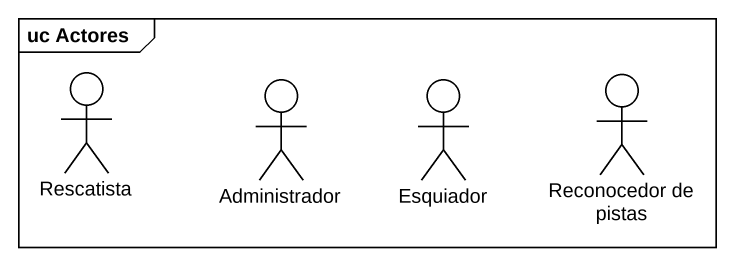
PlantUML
@startuml
mainframe uc Actores
actor Rescatista
actor Administrador
actor Esquiador
actor "Reconocedor de pistas" as Reconocedor_de_pistas
@enduml
